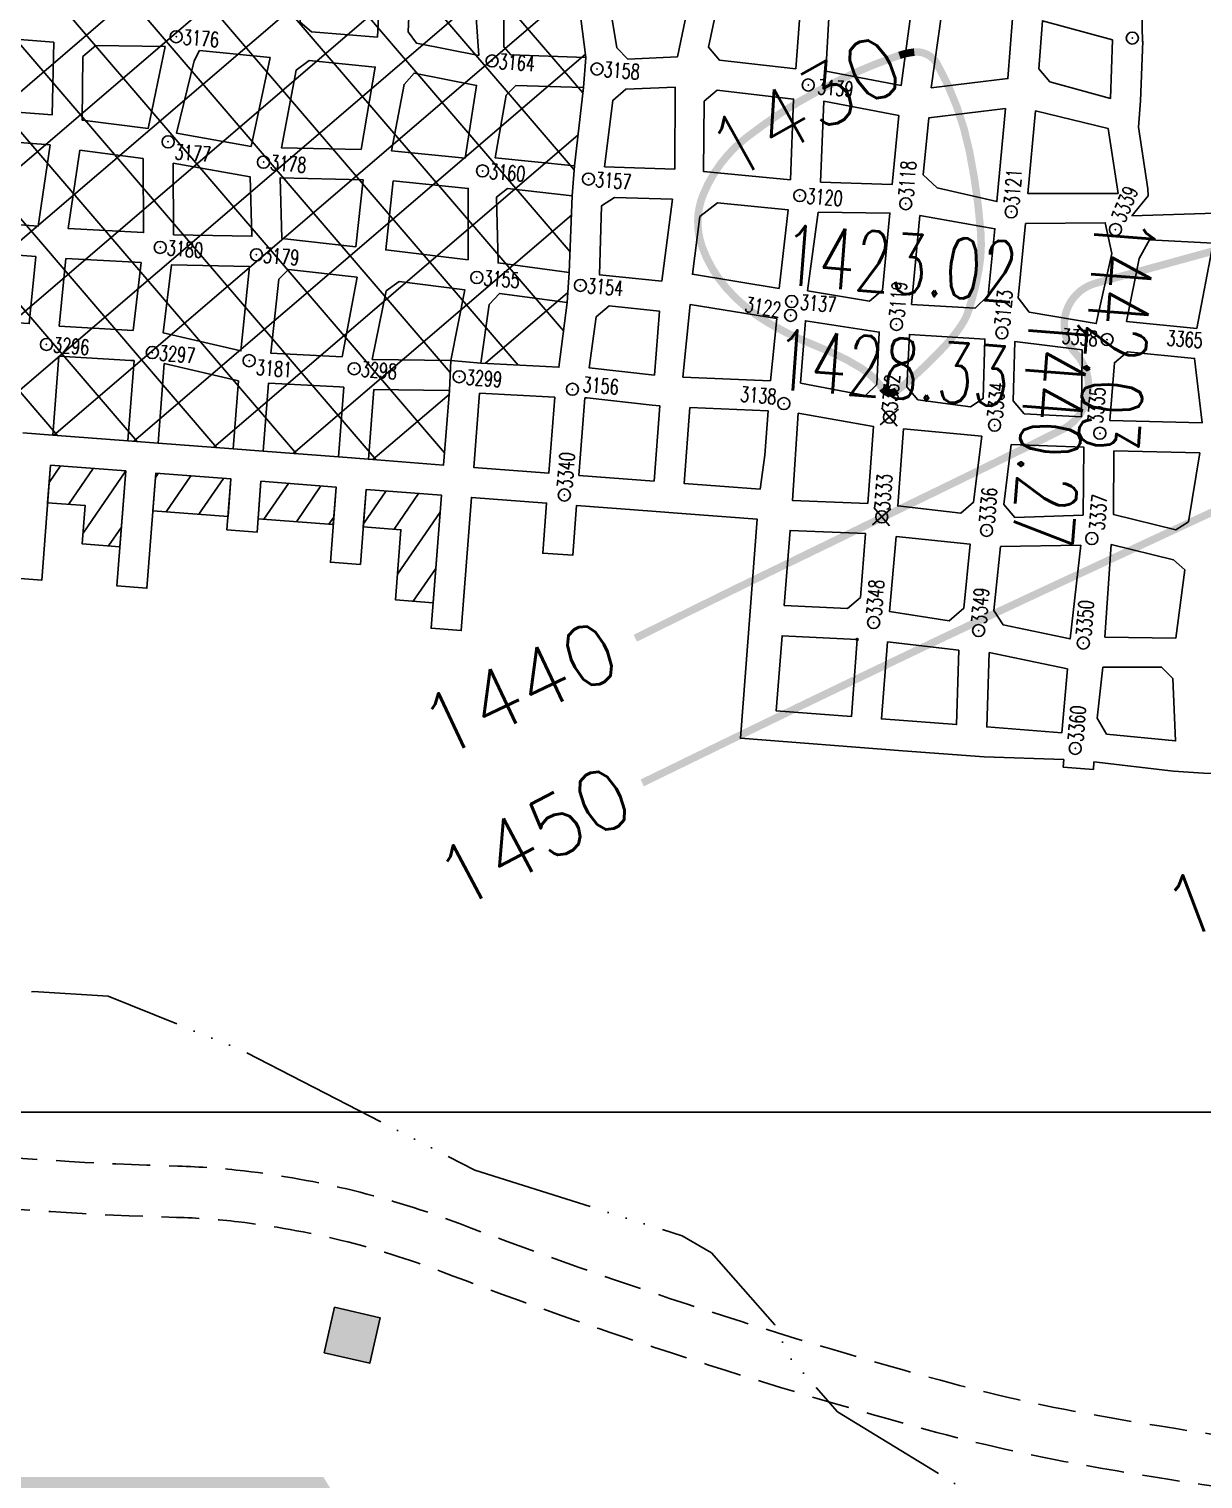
# Model space of a CAD drawing. Header units: inches. Extents: x 10131215 to 10153225, y 3476725 to 3491422.
# Drawn here: x 10138923 to 10139702, y 3481757 to 3482719 of the extents above; entities that cross this region are included whole.
import ezdxf
from ezdxf.enums import TextEntityAlignment as Align

# ---------------------------------------------------------------- set-up
doc = ezdxf.new("R2010")
doc.units = ezdxf.units.IN
doc.header["$LTSCALE"] = 100
doc.header["$MEASUREMENT"] = 0
doc.header["$PDMODE"] = 32
doc.header["$PDSIZE"] = 8
for name, pattern in [('DASHDOT', [1, 0.5, -0.25, 0, -0.25]), ('DASHED2', [0.375, 0.25, -0.125]), ('STREAM', [1.5, 1, -0.125, 0, -0.125, 0, -0.125, 0, -0.125])]:
    doc.linetypes.add(name, pattern=pattern)
doc.layers.get('0').update_dxf_attribs({"color": 60, "linetype": 'CONTINUOUS'})
for name, color, linetype in [('BOUNDARY-MINE LIMITS', 30, 'DASHDOT'), ('BUILDINGS', 7, 'CONTINUOUS'), ('ELEVATIONS-UPEER MASON-CONTOURS', 175, 'CONTINUOUS'), ('ELEVATIONS-UPPER MASON-SPOT', 175, 'CONTINUOUS'), ('GRID COORDINATES-VA SOUTH NAD27', 252, 'CONTINUOUS'), ('MINE WORKINGS-ADVANCED-SURVEYED', 7, 'CONTINUOUS'), ('MINE WORKINGS-RETREAT AREA', 4, 'CONTINUOUS'), ('ROADS', 34, 'DASHED2'), ('SPADS-CONTROL SURVEY-LABELS', 230, 'CONTINUOUS'), ('SPADS-CONTROL SURVEY-SYMBOLS', 230, 'CONTINUOUS'), ('SPADS-LABEL', 90, 'CONTINUOUS'), ('SPADS-SYMBOL', 90, 'CONTINUOUS'), ('WATER-SURFACE', 140, 'STREAM')]:
    doc.layers.add(name, color=color, linetype=linetype)
doc.styles.add('LEV', font='SIMPLEX.shx', dxfattribs={"width": 0.7, "height": 40})
doc.styles.add('SP', font='SIMPLEX', dxfattribs={"width": 0.75, "height": 12})
doc.styles.get("Standard").update_dxf_attribs({"font": 'simplex.shx'})

# ---------------------------------------------------------------- blocks, each defined once
blk = doc.blocks.new('*X36')
at = {"color": 0}
for p, q in [((776944.3782022101, 180057.8665331157), (777120.4242588619, 180233.9125897676)), ((776944.3970637551, 180004.8523860716), (777173.864894226, 180234.3202165426)), ((776964.9418543371, 179972.3641680648), (777228.561078155, 180235.9833918826)), ((777009.3859351745, 180175.9072746691), (777066.2615663186, 180232.7829058132)), ((777014.4476183949, 179862.7709063555), (777387.5968125798, 180235.9201005405)), ((777014.4664799395, 179809.7567593111), (777441.2922700453, 180236.5825494169)), ((777482.2937251155, 179763.5113061732), (777014.874263419, 180230.9307678696)), ((777014.9417028225, 179916.2979993721), (777333.9677950009, 180235.3240915505)), ((777016.2343351715, 179970.6236403102), (777281.7191571044, 180236.108462243)), ((777021.0899468163, 179763.347217599), (777492.1064213251, 180234.3636921077)), ((777535.3078721594, 179763.5301677181), (777066.0739619207, 180232.764077957)), ((777074.1418303763, 179763.36609257), (777543.0230168819, 180232.2472790756)), ((777588.3220192034, 179763.5490292631), (777117.9593356773, 180233.9117127892)), ((777127.1937139363, 179763.3849675409), (777595.8174371957, 180232.0086908003)), ((777641.3361662476, 179763.567890808), (777170.783932803, 180234.1201242526)), ((777180.2455974963, 179763.403842512), (777648.6659921204, 180231.8242371361)), ((777694.3503132915, 179763.586752353), (777221.9691831764, 180235.9678824682)), ((777233.2974810562, 179763.422717483), (777702.0466468224, 180232.1718832491)), ((777694.4641217281, 179816.5059525056), (777274.8777085548, 180236.0923656787)), ((777286.3493646162, 179763.4415924539), (777757.4556716329, 180234.5478994705)), ((777730.4034989199, 179833.5995839026), (777328.5861347797, 180235.4169480428)), ((777339.4012481761, 179763.4604674248), (777809.4925365064, 180233.5517557551)), ((777783.417645964, 179833.6184454476), (777381.2543630267, 180235.7817283849)), ((777392.4531317361, 179763.4793423958), (777861.9442330016, 180232.9704436612)), ((777836.431793008, 179833.6373069925), (777433.6363111968, 180236.4327888038)), ((777445.505015296, 179763.4982173668), (777914.1458681291, 180232.1390701998)), ((777889.445940052, 179833.6561685374), (777487.8818001169, 180235.2203084728)), ((777498.5568988561, 179763.5170923378), (777963.7754491247, 180228.7356426065)), ((777942.4600870961, 179833.6750300825), (777543.9071941955, 180232.227922983)), ((777551.608782416, 179763.5359673088), (778018.8648942657, 180230.7920791584)), ((777995.4742341401, 179833.6938916274), (777597.1615142425, 180232.0066115251)), ((777604.660665976, 179763.5548422798), (778075.4033076413, 180234.297483945)), ((778048.4883811842, 179833.7127531723), (777650.3572270293, 180231.8439073272)), ((778101.5025282282, 179833.7316147173), (777703.0726281691, 180232.1615147764)), ((777727.7374676586, 179833.5986353734), (778127.5574137045, 180233.4185814192)), ((778154.5166752721, 179833.7504762623), (777753.9008567943, 180234.3662947402)), ((777780.7893512186, 179833.6175103443), (778181.3109365975, 180234.1390957233)), ((778207.5308223163, 179833.7693378072), (777807.6993572344, 180233.6008028892)), ((777833.8412347785, 179833.6363853153), (778232.8974682653, 180232.6926188021)), ((778260.5449693603, 179833.7881993522), (777861.3986551632, 180232.9345135493)), ((777886.8931183385, 179833.6552602863), (778284.5431172483, 180231.3052591961)), ((778313.5591164044, 179833.8070608971), (777915.4967920624, 180231.8693852391)), ((777939.9450018986, 179833.6741352573), (778339.4630648204, 180233.1921981792)), ((778366.5732634483, 179833.8259224421), (777972.0236133519, 180228.3755725386)), ((777992.9968854585, 179833.6930102282), (778393.7321931425, 180234.4283179124)), ((778419.5874104924, 179833.844783987), (778022.3485616324, 180231.0836328469)), ((778046.0487690184, 179833.7118851992), (778447.1165895832, 180234.7797057641)), ((778464.4550965122, 179842.0101065561), (778072.0977594928, 180234.3674435756)), ((778099.1006525784, 179833.7307601702), (778501.0036230488, 180235.6337306406)), ((778464.1503757938, 179895.3478358636), (778126.0728776621, 180233.4253339953)), ((778508.7330821571, 179903.7981380892), (778178.43768872, 180234.0935315264)), ((778536.8641973105, 179928.7000315249), (778232.8703550312, 180232.6938738043)), ((778537.2350632808, 179981.3621741436), (778287.1763074156, 180231.4209300088)), ((778535.7561820616, 180035.8740639518), (778338.4436112519, 180233.1866347615)), ((778537.6014592015, 180087.0617954009), (778390.3204612352, 180234.3427933671)), ((778530.0462659684, 180147.6499972231), (778442.9393536672, 180234.7569095241)), ((778524.4274831408, 180206.3017886396), (778494.8889967364, 180235.8402750439)), ((778152.1525361383, 179833.7496351412), (778524.4528683521, 180206.0499673549)), ((777429.2795780714, 179763.4924446282), (777009.3832733913, 180183.3887493084)), ((776944.3593406652, 180110.8806801597), (776992.5479481241, 180159.0692876187)), ((777376.2654310274, 179763.4735830833), (776979.6255456153, 180160.1134684952)), ((778205.2044196983, 179833.7685101122), (778528.1626029343, 180156.7266933482)), ((777323.2512839834, 179763.4547215383), (776944.3481416106, 180142.357863911)), ((778258.2563032582, 179833.7873850831), (778537.2769317998, 180112.8080136247)), ((777270.2371369393, 179763.4358599933), (776944.3670165816, 180089.305980351)), ((778311.3081868183, 179833.8062600541), (778536.538290076, 180059.0363633118)), ((777009.9995623444, 179970.6404259992), (776944.3858915527, 180036.254096791)), ((778364.3600703783, 179833.8251350251), (778536.2660281664, 180005.7310928133)), ((776954.7693078893, 179972.8376718654), (776944.4047665236, 179983.2022132311)), ((777217.2229898953, 179763.4169984484), (777019.462397861, 179961.1775904827)), ((778486.8629859559, 179903.2950420138), (778537.7852342995, 179954.2172903575)), ((777164.2088428512, 179763.3981369034), (777014.6151664382, 179912.9918133166)), ((778417.4119539382, 179833.8440099961), (778464.4412696303, 179880.8733256882)), ((777111.1946958073, 179763.3792753585), (777014.4485596175, 179860.1254115482)), ((777058.1805487631, 179763.3604138135), (777014.4674345881, 179807.0735279885)), ((777657.7125495359, 179763.5737172508), (777694.4698764891, 179800.331044204))]:
    blk.add_line(p, q, dxfattribs=at)
blk = doc.blocks.new('*X35')
at = {"color": 0}
for p, q in [((778414.4732713995, 179790.9170530298), (778427.712271249, 179813.8476734105)), ((778434.9306314349, 179788.8502399998), (778449.3673545478, 179813.8553779262)), ((778439.4845439121, 179759.2378477837), (778464.4691491147, 179802.5124534016)), ((778451.2943921637, 179742.1931049851), (778464.4824827698, 179765.0355479695))]:
    blk.add_line(p, q, dxfattribs=at)
blk = doc.blocks.new('*X34')
at = {"color": 0}
for p, q in [((778348.3102982397, 179788.8194219371), (778362.7470213526, 179813.8245598635)), ((778369.9653815385, 179788.8271264527), (778384.4021046514, 179813.8322643792)), ((778391.6204648373, 179788.8348309684), (778394.4722535821, 179793.7742739669))]:
    blk.add_line(p, q, dxfattribs=at)
blk = doc.blocks.new('*X33')
at = {"color": 0}
for p, q in [((778274.4661466795, 179810.9175995931), (778276.1266881573, 179813.7937418008)), ((778283.3450483432, 179788.79630839), (778297.7817714561, 179813.8014463165)), ((778305.000131642, 179788.8040129057), (778319.436854755, 179813.8091508322))]:
    blk.add_line(p, q, dxfattribs=at)
blk = doc.blocks.new('*X32')
at = {"color": 0}
for p, q in [((778204.4692511469, 179802.1794201586), (778211.1614382609, 179813.7706282537)), ((778218.3797984468, 179788.773194843), (778232.8165215597, 179813.7783327693)), ((778229.4805236593, 179770.5002149119), (778254.4651288621, 179813.7748205303)), ((778246.9881591984, 179763.3243291861), (778254.4784625167, 179776.2979150976))]:
    blk.add_line(p, q, dxfattribs=at)
blk = doc.blocks.new('CS')
at = {"layer": 'SPADS-CONTROL SURVEY-SYMBOLS'}
for p, q in [((-5.656854249653406, 5.656854249420576), (5.656854249420576, -5.656854249536991)), ((5.656854249420576, 5.656854249420576), (-5.656854249653406, -5.656854249536991))]:
    blk.add_line(p, q, dxfattribs=at)
blk.add_circle((-2.328306436538696e-10, -1.455191522836685e-10), 4, dxfattribs=at)

msp = doc.modelspace()

# ---------------------------------------------------------------- linework, layer by layer
at = {"layer": 'BOUNDARY-MINE LIMITS', "const_width": 20.0005703370209}
msp.add_lwpolyline([(10140753.02367311, 3479084.362642382), (10139113.08696019, 3481747.964719479), (10135309.1079129, 3481747.964719479), (10135309.1079129, 3484078.510573443), (10136387.87045595, 3484078.510573443), (10136387.87045595, 3486601.181388361), (10138341.85545976, 3486601.181388361), (10138341.85545976, 3487699.763834284), (10142188.7634376, 3487699.763834284), (10142412.65756376, 3484892.275332635), (10142623.93547214, 3484306.711467482), (10142796.84967981, 3484074.28460881), (10143151.62199139, 3484065.345125436), (10143500.43175638, 3483618.370471822), (10143792.59715053, 3483818.019127807), (10144004.26803834, 3483755.442679534), (10144488.17949956, 3483062.385643635), (10144842.95176025, 3482463.439578698), (10144896.61483234, 3482347.226165525), (10144953.25915228, 3482314.448027493), (10145033.75370951, 3482290.609372835), (10145541.62388461, 3481817.88897219), (10145505.84855412, 3481770.211662874), (10145917.26518564, 3481350.055491709)], dxfattribs=at)
at = {"layer": 'BUILDINGS'}
msp.add_lwpolyline([(10139119.22980602, 3481840.354098614), (10139126.12327687, 3481870.531859003), (10139156.30103726, 3481863.63838815), (10139149.40756641, 3481833.460627761)], close=True, dxfattribs=at)
msp.add_solid([(10139126.12327687, 3481870.531859003), (10139156.30103726, 3481863.63838815), (10139119.22980602, 3481840.354098614), (10139149.40756641, 3481833.460627761)], dxfattribs=at)
at = {"layer": 'ELEVATIONS-UPEER MASON-CONTOURS', "const_width": 5.000142584255225}
for points in [[(10135978.88428691, 3483263.248318839, 4.255055060081e-07), (10135880.17467438, 3483248.315375748, 0.0005474603146306517)], [(10136147.75905881, 3483288.543522684, 1.373056544530431e-06), (10135988.51066798, 3483264.690762232, 2.300745381369936e-05)], [(10139638.82532724, 3483431.707527347, 7.746851416543983e-07), (10139693.51518071, 3483463.689686147, 1.130609256245208e-05)], [(10138804.86546588, 3484318.684978562, 1.744273280105424e-06), (10138743.64353124, 3484310.015058426, 0.000372396925062913)], [(10137623.40510488, 3484107.94514403, -4.648642984989848e-07), (10137609.74202543, 3484100.70544615, -0.0001325035653944771)], [(10139736.40876738, 3483488.776777369, -3.284967643956018e-06), (10139816.89067232, 3483535.849167633, -0.0002011422296852698)], [(10141229.98492185, 3483314.684674557), (10140979.00021492, 3483193.35176994), (10140728.01550798, 3483072.018865324, 0.2706922975363894), (10140698.04943728, 3483027.435611662, -0.132528265845121), (10140664.67682213, 3482928.908866729, -0.03870784161099785), (10140581.11113078, 3482822.883807456, -0.1364576321010456), (10140548.00243336, 3482802.370243994, -0.002725909393274517), (10140477.77713226, 3482782.32846672, -0.001285266575595932), (10140328.50163166, 3482741.01849787), (10139979.72477193, 3482645.463753393), (10139630.94791221, 3482549.909008915, 0.5632209664600145), (10139617.69221806, 3482503.375545419, -0.5018286148698018), (10139608.35848109, 3482452.618290099, -0.0007733367434370667), (10139561.64131444, 3482429.636598578, -0.0008981739942839022), (10139521.35143583, 3482409.983709273, -1.703775806292648e-05), (10139463.32174833, 3482381.808942344, 1.606019843936534e-05), (10139401.7598246, 3482351.919341064, 0.00137145184059995), (10139380.29241822, 3482341.422751259, 0.0005374382145129457), (10139325.6139586, 3482314.428317448)], [(10141301.0331719, 3483276.528703604), (10141059.17889976, 3483175.156833219), (10140817.32462762, 3483073.784962833, 0.3928988278857378), (10140791.41927142, 3483016.569896205, -0.1274134903558405), (10140803.36508072, 3482846.491170262, -0.02972312518799287), (10140756.54720237, 3482657.44469117, -0.1329667477937876), (10140732.78728526, 3482620.095348772, -0.1172618887302695), (10140657.69813283, 3482578.450086725, -0.02494401631354691), (10140269.14546381, 3482490.320628321, -0.001318284884751951), (10140141.96510018, 3482468.4202758, -0.01226271473453503), (10140128.23182793, 3482466.437790241, -0.02530229064140293), (10140065.57650613, 3482462.155037282, -0.01995917158756731), (10139986.00181962, 3482463.926567886, -0.08427471786671684), (10139944.87072928, 3482473.571195999, 0.1199003183998349), (10139915.34330602, 3482478.330703206, 0.0646979821814321), (10139876.28453253, 3482470.08470471, 0.02367162985779751), (10139775.51419885, 3482429.295771377, 0.000792822278767275), (10139737.1812714, 3482411.551311685, 0.0002033880248925763), (10139587.89474875, 3482342.08449446, 0.002876648417140785), (10139488.88363881, 3482295.267986109, 0.001786759856534047), (10139330.1884131, 3482218.411267059)], [(10138599.35809262, 3482721.946277663, 1.5611366542742e-05), (10138519.3712577, 3482686.899389814, 0.000200515721127028)]]:
    msp.add_lwpolyline(points, format="xyb", dxfattribs=at)
msp.add_lwpolyline([(10139510.63292926, 3482703.234778653, 0.05592032005621331), (10139500.78622872, 3482701.092587956, 0.02074240377061335), (10139475.50050711, 3482691.360183986, 0.03072904193873447), (10139434.71309501, 3482670.624277788, 0.03266801877524833), (10139399.11568511, 3482646.422628188, 0.1317222041643751), (10139370.62194447, 3482608.66413805, 0.1836321804020566), (10139369.88748138, 3482574.194629391, 0.0945382187213189), (10139386.05218056, 3482546.633060056, 0.08206780805077177), (10139414.42249922, 3482523.309345726, 0.03923170675382294), (10139447.28060614, 3482507.603291149, -0.04647968069031211), (10139474.83723544, 3482493.938050987, -0.1004591840897732), (10139489.50262566, 3482480.17967449, 0.2944725230743291), (10139496.35394068, 3482477.435311572, 0.1162580957492175), (10139499.08431965, 3482478.665263208, 0.02111697122733372), (10139511.56335168, 3482489.111283624, 0.02135695898707774), (10139531.52938337, 3482508.937472462, 0.03697557840706752), (10139541.66006012, 3482521.664703707, 0.07221441502741911), (10139546.81187531, 3482532.216616814, 0.03154443771929494), (10139553.35534975, 3482558.173485598, 0.06531866641210465), (10139554.72438543, 3482583.77445684, 0.03078917694855871), (10139547.23568948, 3482637.464569279, 0.0770756212591673), (10139525.86126595, 3482695.30223601, 0.2998970305789238)], format="xyb", close=True, dxfattribs=at)
at = {"layer": 'GRID COORDINATES-VA SOUTH NAD27'}
msp.add_line((10153220, 3482000), (10131220, 3482000), dxfattribs=at)
at = {"layer": 'MINE WORKINGS-ADVANCED-SURVEYED'}
for points in [[(10139154.58242313, 3482713.239697687), (10139110.71006902, 3482716.60525312), (10139103.19221674, 3482723.199766033), (10139105.37202564, 3482769.250647367), (10139157.06904366, 3482763.286355503)], [(10139221.84972294, 3482701.058692046), (10139180.35401622, 3482709.256762472), (10139174.90685175, 3482716.695394549), (10139177.01124101, 3482761.759404684), (10139218.35542265, 3482751.573038894)], [(10139285.83581193, 3482753.426834067), (10139292.74996605, 3482699.640477181), (10139242.94178083, 3482701.44660214), (10139238.33873553, 3482706.814546407), (10139238.45031508, 3482752.04030781)], [(10139353.49165928, 3482700.038077969), (10139320.74538987, 3482698.499855902), (10139313.30294372, 3482706.090405301), (10139305.77800928, 3482751.899883248), (10139362.87111104, 3482744.850191035)], [(10139432.11576713, 3482692.062750717), (10139381.41209881, 3482697.918226273), (10139374.04050229, 3482706.501166625), (10139381.79834303, 3482743.182714387), (10139435.67929064, 3482739.439740337)], [(10139508.85258486, 3482731.676925918), (10139454.60652264, 3482737.77226369), (10139452.05893823, 3482690.548570935), (10139501.97669238, 3482681.173018557)], [(10139575.74213601, 3482725.552315201), (10139528.64208713, 3482728.155755365), (10139521.91888973, 3482679.646067739), (10139572.70454893, 3482685.734942681)], [(10138939.84715834, 3482709.773991217), (10138899.96780946, 3482712.893091766), (10138891.36811958, 3482705.5410421), (10138883.34806972, 3482665.906107688), (10138938.87711824, 3482661.654313134)], [(10139013.6882409, 3482706.997600885), (10139002.36091729, 3482652.51949284), (10138958.6666205, 3482658.13314258), (10138959.16301267, 3482700.238571167), (10138967.76270255, 3482707.590620833)], [(10139070.8256247, 3482640.580929087), (10139021.15969222, 3482649.582367103), (10139033.01830087, 3482697.491011304), (10139036.54502702, 3482704.241234316), (10139083.3321881, 3482699.649110237)], [(10139143.80910201, 3482638.65322747), (10139090.81011304, 3482639.779031543), (10139100.74454006, 3482691.292599405), (10139109.25676099, 3482697.660372936), (10139153.05262521, 3482693.297718545)], [(10139212.63530215, 3482632.889007695), (10139163.79359035, 3482637.851329927), (10139172.22970539, 3482681.79693105), (10139178.8242183, 3482689.31478333), (10139220.31992502, 3482681.116712904)], [(10139291.22301523, 3482679.698279834), (10139285.24116343, 3482627.771926546), (10139232.65988536, 3482633.086334569), (10139239.87945468, 3482674.601420193), (10139246.3974777, 3482681.122173516)], [(10139351.83034382, 3482625.577209993), (10139305.25970832, 3482627.242085595), (10139310.63077979, 3482671.191559944), (10139319.21843906, 3482678.557658555), (10139351.97747949, 3482680.094906873)], [(10139428.51860442, 3482618.559453879), (10139370.77271526, 3482624.091560711), (10139371.31497868, 3482670.603458651), (10139379.89791903, 3482677.975055177), (10139430.60158735, 3482672.119579621)], [(10139500.44974156, 3482661.23082121), (10139495.93682744, 3482615.390259361), (10139448.45794277, 3482616.99561253), (10139450.54475844, 3482670.605399838)], [(10139571.18186995, 3482665.792418705), (10139565.46443891, 3482604.046728329), (10139525.85012346, 3482613.099833133), (10139516.48980511, 3482621.840187481), (10139520.39193891, 3482659.703870392)], [(10138937.35016742, 3482641.712115787), (10138881.82111891, 3482645.963910342), (10138878.62922245, 3482591.447403326), (10138929.4916363, 3482587.684000044)], [(10138999.2177027, 3482632.742155484), (10138957.13966968, 3482638.190945234), (10138949.43768094, 3482586.208155619), (10138999.37658478, 3482583.515846791)], [(10139018.99504006, 3482629.598940896), (10139070.02372716, 3482620.596440748), (10139071.23712702, 3482581.052827545), (10139019.32262943, 3482582.040002366)], [(10139140.15476479, 3482574.073515026), (10139091.17932436, 3482579.525876726), (10139090.00821549, 3482619.794543205), (10139145.0056533, 3482618.588549378)], [(10139214.66101202, 3482565.40518186), (10139160.05038113, 3482572.0272344), (10139164.99014164, 3482617.786651835), (10139214.83107785, 3482612.784234726)], [(10139283.71421261, 3482607.8297292), (10139281.83379465, 3482557.073708351), (10139234.55662836, 3482563.358901233), (10139233.61586739, 3482607.026309975), (10139240.85100757, 3482612.740992337)], [(10139343.11958834, 3482551.378170815), (10139301.77599199, 3482555.546757532), (10139303.27467225, 3482601.317229045), (10139311.70963644, 3482606.689107921), (10139350.26650247, 3482605.637871638)], [(10139420.97050553, 3482546.420172489), (10139363.51987093, 3482555.8338792), (10139368.42695324, 3482594.182553179), (10139380.17551, 3482603.292109613), (10139426.95476307, 3482598.620115524)], [(10139446.89410143, 3482597.056274175), (10139494.48622416, 3482596.445171882), (10139489.5740124, 3482545.389725543), (10139480.98635313, 3482538.023626932), (10139439.91559301, 3482544.969569211)], [(10139514.4284215, 3482594.918221063), (10139564.09402783, 3482586.098456751), (10139559.69247176, 3482541.745920676), (10139551.02846496, 3482533.382712198), (10139508.90542942, 3482535.885895785)], [(10139584.41722155, 3482589.561408763), (10139637.30414832, 3482590.033035846), (10139641.75985671, 3482569.632753254), (10139631.33100933, 3482523.111891898), (10139586.92442018, 3482530.634200724), (10139579.63466911, 3482540.218969857)], [(10139666.6848421, 3482578.776912407), (10139659.70966486, 3482566.272569378), (10139651.5022493, 3482524.576270681), (10139698.03046772, 3482519.993195243), (10139708.83001889, 3482576.562890354)], [(10138928.01579187, 3482567.737955397), (10138877.15337802, 3482571.501358679), (10138873.66911237, 3482526.034226558), (10138923.59427265, 3482523.098070104)], [(10138997.90074036, 3482563.569802144), (10138947.96183652, 3482566.262110973), (10138943.53287207, 3482521.524835535), (10138992.46110237, 3482518.66734081)], [(10139069.7101762, 3482561.110630198), (10139063.99364597, 3482504.985521582), (10139012.39970179, 3482517.09410624), (10139017.84678501, 3482562.093957719)], [(10139131.22394736, 3482501.107364052), (10139083.93547259, 3482503.453736684), (10139089.11794076, 3482552.603910308), (10139095.63503275, 3482559.125594134), (10139141.09282662, 3482553.870956596)], [(10139203.29805968, 3482498.736939638), (10139151.14646424, 3482499.342106332), (10139160.27224473, 3482544.861210252), (10139168.94668949, 3482551.006163719), (10139212.6147314, 3482545.509565523)], [(10139280.30684383, 3482537.131511005), (10139274.89048187, 3482494.19041361), (10139223.22057657, 3482496.971681919), (10139228.70749303, 3482535.811980457), (10139235.49469019, 3482543.156342803)], [(10139338.22462361, 3482488.895843674), (10139294.91289709, 3482493.835787657), (10139299.63826085, 3482527.627681248), (10139308.22592011, 3482534.993779859), (10139341.59263752, 3482531.435973469)], [(10139415.27725842, 3482485.164292091), (10139357.1816807, 3482487.611096165), (10139361.99292011, 3482535.891681854), (10139419.44355471, 3482526.477975143)], [(10139485.78336798, 3482482.784618222), (10139478.19281858, 3482475.34217207), (10139435.21945577, 3482483.637341272), (10139438.38864219, 3482525.027371865), (10139487.43628126, 3482517.470649258)], [(10139505.72556532, 3482481.257667403), (10139513.09166393, 3482472.670008137), (10139547.8577564, 3482468.002097519), (10139556.29272059, 3482473.373976395), (10139557.47839308, 3482512.829734524), (10139507.3784786, 3482515.943698439)], [(10139576.23491793, 3482471.847025577), (10139583.60101655, 3482463.25936631), (10139621.58748124, 3482461.353742672), (10139621.97987466, 3482505.774694614), (10139577.42059042, 3482511.302783705)], [(10139651.96951821, 3482504.481378254), (10139643.38185895, 3482497.115279642), (10139640.45622118, 3482458.906029527), (10139701.50896571, 3482457.240159131), (10139696.53513911, 3482500.048601836)], [(10139503.58783418, 3482453.338591119), (10139555.38114193, 3482448.369882172), (10139550.0276304, 3482404.649743091), (10139541.43997113, 3482397.28364448), (10139499.67196878, 3482402.196825771)], [(10139575.01794912, 3482442.854491883), (10139569.96982774, 3482403.122792272), (10139577.33592635, 3482394.535133007), (10139622.60755028, 3482396.08351605), (10139623.05186003, 3482441.182502703)], [(10139642.91770983, 3482438.658442016), (10139699.98201489, 3482437.297961785), (10139692.47700769, 3482391.67647146), (10139684.0420435, 3482386.304592583), (10139642.69786186, 3482396.490958374)], [(10139498.61284812, 3482381.858865216), (10139547.81871984, 3482376.73611693), (10139543.50405747, 3482334.308476438), (10139533.821845, 3482326.046273274), (10139494.29939234, 3482332.030204512)], [(10139567.76091719, 3482375.209166111), (10139563.44229708, 3482332.730688313), (10139569.71067628, 3482323.206254648), (10139613.99121424, 3482313.955567958), (10139621.08059946, 3482376.141318704)], [(10139641.17091104, 3482376.548761027), (10139682.51509268, 3482366.362395237), (10139690.03388638, 3482359.768955705), (10139684.23413889, 3482314.55197862), (10139637.14093251, 3482315.148983442)], [(10139472.83024417, 3482313.614957984), (10139422.9123295, 3482316.093154055), (10139419.09495245, 3482266.237660689), (10139468.95044582, 3482262.420283643)], [(10139635.61398169, 3482295.206786096), (10139674.73030914, 3482295.220561601), (10139682.17275529, 3482287.630012202), (10139684.01965722, 3482246.257087852), (10139638.22895086, 3482250.766184602), (10139632.0126572, 3482261.271716062)]]:
    msp.add_lwpolyline(points, close=True, dxfattribs=at)
at = {"layer": 'MINE WORKINGS-ADVANCED-SURVEYED', "flags": 128}
msp.add_lwpolyline([(10139661.54182542, 3482730.048754235), (10139662.13200497, 3482709.957096015)], dxfattribs=at)
at = {"layer": 'MINE WORKINGS-ADVANCED-SURVEYED'}
for points in [[(10139642.18084043, 3482711.362032921), (10139595.68433336, 3482724.025364383), (10139593.2561445, 3482692.18927329), (10139600.6240825, 3482683.603192107)], [(10139600.6240825, 3482683.603192107), (10139640.72765902, 3482672.554930102), (10139642.18084043, 3482711.362032921)], [(10139662.16740287, 3482710.613610624), (10139660.66985637, 3482671.027979283), (10139659.31800841, 3482653.372650509), (10139665.58104083, 3482612.467859823), (10139665.75306556, 3482607.913849587), (10139654.86762694, 3482594.726078449)], [(10139591.12439393, 3482664.269739724), (10139585.93990053, 3482609.503932739), (10139645.81086821, 3482609.440800406)], [(10139591.12439393, 3482664.269739724), (10139639.2007082, 3482652.612732755), (10139645.81086821, 3482609.440800406)], [(10139654.86762694, 3482594.726078449), (10139710.35696971, 3482596.505087701)], [(10138943.22412939, 3482501.512387564), (10138939.21497675, 3482449.152277358), (10138989.07047012, 3482445.334900311), (10138993.14513685, 3482498.550633911)], [(10138993.14513685, 3482498.550633911), (10138990.8878678, 3482498.728741391), (10138943.22412939, 3482501.512387564)], [(10139013.05736027, 3482496.632219309), (10139009.01266747, 3482443.807949493), (10139058.86816083, 3482439.990572446), (10139062.32036721, 3482485.076884352)], [(10139062.32036721, 3482485.076884352), (10139013.05736027, 3482496.632219309)], [(10139082.26049533, 3482483.522909055), (10139078.81035818, 3482438.463621627), (10139128.66585154, 3482434.64624458), (10139132.21058796, 3482480.941012025)], [(10139132.21058796, 3482480.941012025), (10139129.45868964, 3482481.184847168), (10139082.40368769, 3482483.511910066), (10139082.26049533, 3482483.522909055)], [(10139152.15074784, 3482479.387451713), (10139148.60804889, 3482433.119293761), (10139198.46354226, 3482429.301916714), (10139202.24979276, 3482478.750892953)], [(10139202.24979276, 3482478.750892953), (10139201.53280196, 3482478.814422755), (10139152.15074784, 3482479.387451713)], [(10139222.17562821, 3482477.01025343), (10139218.4057396, 3482427.774965895), (10139268.26123297, 3482423.957588849), (10139272.11684181, 3482474.312394888)], [(10139272.11684181, 3482474.312394888), (10139222.17562821, 3482477.01025343)], [(10139292.14484376, 3482473.906064602), (10139288.20343032, 3482422.43063803), (10139338.05892368, 3482418.613260983), (10139341.88644408, 3482468.601228)], [(10139341.88644408, 3482468.601228), (10139336.87225781, 3482468.941046743), (10139293.56053129, 3482473.880990726), (10139292.14484376, 3482473.906064602)], [(10139411.50568989, 3482435.907064496), (10139408.36670649, 3482413.22987596), (10139358.00112103, 3482417.086310164), (10139361.8538199, 3482467.403111634)], [(10139411.50568989, 3482435.907064496), (10139413.7503076, 3482465.222094744), (10139361.8538199, 3482467.403111634)], [(10139433.69250495, 3482463.695143926), (10139429.78360819, 3482405.833042115), (10139479.72977144, 3482403.72377659)], [(10139479.72977144, 3482403.72377659), (10139483.64563683, 3482454.865541937), (10139433.69250495, 3482463.695143926)], [(10138911.90360449, 3482354.436743694), (10138931.84580184, 3482352.909792875), (10138937.68802593, 3482429.210080012), (10138987.5435193, 3482425.392702965), (10138981.7012952, 3482349.092415828), (10139001.64349255, 3482347.56546501), (10139007.48571665, 3482423.865752146), (10139057.34121001, 3482420.048375099), (10139054.75562179, 3482386.280220987), (10139074.69781914, 3482384.753270168), (10139077.28340736, 3482418.52142428), (10139127.13890073, 3482414.704047233), (10139123.32152368, 3482364.848553868), (10139143.26372103, 3482363.321603049), (10139147.08109807, 3482413.177096415), (10139196.93659144, 3482409.359719368), (10139190.16915398, 3482320.976012594), (10139210.11135132, 3482319.449061775), (10139216.87878878, 3482407.832768549), (10139266.73428215, 3482404.015391503), (10139264.18980074, 3482370.784098214), (10139284.14983711, 3482369.490127675), (10139286.6764795, 3482402.488440684), (10139336.53197286, 3482398.671063637), (10139356.47417021, 3482397.144112818), (10139406.48265735, 3482393.315021216), (10139395.35576667, 3482247.996228298), (10139503.08485803, 3482239.747537273), (10139557.05557282, 3482235.615062516), (10139609.85638117, 3482233.882480729)], [(10139478.20282062, 3482383.781579243), (10139428.25665737, 3482385.890844768), (10139424.43928032, 3482336.035351402), (10139466.38031605, 3482334.167935658)], [(10139478.20282062, 3482383.781579243), (10139474.96797532, 3482341.534034269), (10139466.38031605, 3482334.167935658)], [(10139492.77244152, 3482312.088007165), (10139488.89264317, 3482260.893332824), (10139538.74813653, 3482257.075955776), (10139540.29824212, 3482306.473830401)], [(10139492.77244152, 3482312.088007165), (10139540.29824212, 3482306.473830401)], [(10139560.23648172, 3482304.896042276), (10139558.69033388, 3482255.549004958), (10139608.54582725, 3482251.731627911), (10139612.36944255, 3482294.020857767)], [(10139560.23648172, 3482304.896042276), (10139612.36944255, 3482294.020857767)], [(10139609.85638117, 3482233.882480729), (10139609.47464346, 3482228.896931392), (10139629.41684081, 3482227.369980573), (10139629.79857851, 3482232.35552991), (10139682.4927064, 3482226.314890506), (10139702.43490374, 3482224.787939687), (10139759.39042324, 3482222.417092071), (10139779.33344339, 3482220.900925502), (10139829.11518544, 3482216.113358072), (10139849.05820559, 3482214.597191504), (10139895.92430295, 3482211.034200067), (10139914.87017209, 3482209.593841827), (10139963.95245732, 3482208.840737697), (10139983.89465467, 3482207.313786878), (10140024.47076906, 3482200.19509823), (10140052.23715027, 3482196.06314735), (10140095.26556964, 3482194.774422823), (10140115.20776699, 3482193.247472005)]]:
    msp.add_lwpolyline(points, dxfattribs=at)
msp.add_circle((10139472.83024417, 3482313.614957984), 0.6537053515752509, dxfattribs=at)
at = {"layer": 'MINE WORKINGS-RETREAT AREA'}
msp.add_lwpolyline([(10138919.27277941, 3482450.679228177), (10138939.21497675, 3482449.152277358), (10138989.07047012, 3482445.334900311), (10139009.01266747, 3482443.807949493), (10139058.86816083, 3482439.990572446), (10139078.81035818, 3482438.463621627), (10139128.66585154, 3482434.64624458), (10139148.60804889, 3482433.119293761), (10139198.46354226, 3482429.301916714), (10139202.24979276, 3482478.750892953), (10139203.29805968, 3482498.736939638), (10139223.22057657, 3482496.971681919), (10139274.89048187, 3482494.19041361), (10139280.30684383, 3482537.131511005), (10139281.83379465, 3482557.073708351), (10139283.71421261, 3482607.8297292), (10139285.24116343, 3482627.771926546), (10139291.22301523, 3482679.698279834), (10139292.74996605, 3482699.640477181), (10139285.83581193, 3482753.426834067)], dxfattribs=at)
for points in [[(10138935.77933741, 3482404.282333329), (10138960.70708409, 3482402.373644805), (10138958.76334881, 3482376.988182395), (10138983.69109549, 3482375.079493871), (10138987.5435193, 3482425.392702965), (10138937.68802593, 3482429.210080012)], [(10139005.57702812, 3482398.938005463), (10139007.48571665, 3482423.865752146), (10139057.34121001, 3482420.048375099), (10139055.43252149, 3482395.120628416)], [(10139075.37471884, 3482393.593677598), (10139077.28340736, 3482418.52142428), (10139127.13890073, 3482414.704047234), (10139125.2302122, 3482389.776300551)], [(10139145.17240955, 3482388.249349732), (10139170.10015623, 3482386.340661209), (10139166.53755444, 3482339.812569323), (10139191.46530112, 3482337.9038808), (10139196.93659144, 3482409.359719368), (10139147.08109807, 3482413.177096415)]]:
    msp.add_lwpolyline(points, close=True, dxfattribs=at)
at = {"layer": 'ROADS', "flags": 128}
for points in [[(10137660.8404333, 3476867.304810384, 0.008517110372856896), (10137755.73086583, 3476910.383299444, -0.01701668077866868), (10137845.06857166, 3476949.121940035, 0.01605912520661841), (10137994.95186439, 3477013.773481094, 0.03313291626204643), (10138077.35581852, 3477059.405285287, -0.02402563231132795), (10138132.93024211, 3477091.517024789, -0.008937330906783444), (10138239.02426251, 3477143.809919823, 0.01406643644282743), (10138304.4542238, 3477176.899429885, 0.02040249921716159), (10138349.01043678, 3477203.440688683, 0.08554467087208399), (10138423.50770223, 3477272.696134042, 0.1011156023495178), (10138447.96325553, 3477323.396512835, 0.003679338584098319), (10138469.67475616, 3477411.89602648, 0.01024010718724616), (10138489.24080438, 3477502.469307465, 0.05878428037386142), (10138496.18456305, 3477594.946954459, -0.02184331983837226), (10138496.2905184, 3477678.862088745, -0.03532713312950891), (10138503.47186812, 3477740.782329435, 0.01865331513377306), (10138523.04552348, 3477871.390190806, 0.1210515265686092), (10138517.60952066, 3477913.231550914, 0.04914341943176525), (10138493.67563698, 3477960.595986521, -0.01735692030461733), (10138451.51508202, 3478032.337435238, -0.003840838652121788), (10138389.39010166, 3478149.098973458, -0.01754155346771191), (10138343.69996503, 3478244.593020069, -0.0008637996545394031), (10138295.66129537, 3478355.268226751, -0.01562128741440553), (10138252.39752683, 3478464.668184245, 0.1204235817607292), (10138208.13746975, 3478531.524312259, -0.126876162522357), (10138140.64443994, 3478636.341084655, -0.02617110841351115), (10138110.62973856, 3478745.7498851, 0.02327772613095167), (10138081.30313009, 3478855.121914113, 0.001016673576775505), (10138063.7187836, 3478909.924024797, 0.02167041919327903), (10138025.6860184, 3479012.268252434, 0.0163759578473849), (10137978.95104185, 3479113.69310607, -0.08471017915603786), (10137956.9185076, 3479186.018880845, -0.01822697834387602), (10137941.9958918, 3479350.483766014, 0.004819105164752193), (10137936.26457954, 3479440.328112202, -0.1344929442220668), (10137960.2698459, 3479562.629650043, -0.01543180664812218), (10138002.29827006, 3479641.048411758, -0.00801110634175954), (10138071.51077511, 3479756.804876963, 0.02224451404002127), (10138135.22606328, 3479870.600751355, 0.01578408750061968), (10138187.3303073, 3479982.91522766, 0.0006312308550203345), (10138231.20026062, 3480086.234065304, 0.0123467920747091), (10138245.38453649, 3480122.206971296, -0.152330763222665), (10138331.75141225, 3480235.044919668, 0.005852248655441986), (10138389.46369596, 3480276.826613724, 0.08337043054353811), (10138447.84158151, 3480337.522186517, 0.0837143162276328), (10138471.2358463, 3480388.209938415, 0.002994089955170003), (10138505.86824368, 3480518.701271501, -0.0004278908637989794), (10138539.91214511, 3480649.681356315, -0.02183698781635099), (10138565.73627658, 3480733.521375492, 0.04482412376433762), (10138584.84244702, 3480807.454254952, 0.006978490374093725), (10138592.44044742, 3480857.929227718, 0.01056674758264569), (10138602.97407137, 3480949.649104874, 0.09666547762591379), (10138594.58969394, 3481033.792669438, 0.02804157766472666), (10138574.87522621, 3481088.169324629, 0.00996158640759398), (10138538.65230598, 3481168.480675136, -0.02627734355317553), (10138465.08705946, 3481346.871831622, 0.01087795529067472), (10138433.57614549, 3481430.489322929, -0.008288985992485632), (10138386.76388315, 3481577.01465366, -0.01247251264033376), (10138370.88753237, 3481634.88286474, -0.2034995876134326), (10138389.00604868, 3481748.408101786, -0.08107263639592374), (10138446.90013879, 3481814.207202394, -0.05310090546121744), (10138525.76989163, 3481866.00212494, 0.01242173541955873), (10138641.31410392, 3481929.083445215, -0.1113905140377133), (10138789.1570555, 3481975.215891477, -0.04479296910391318), (10138857.66960512, 3481974.58001515, 0.0178327728976778), (10139022.21819908, 3481964.167697984, -0.022214330294483), (10139066.24164656, 3481960.994251383, -0.06187099460101772), (10139208.90191816, 3481926.070675251, 0.01000731304055883), (10139336.46701559, 3481880.41561607, 0.01410523341543895), (10139528.10090102, 3481822.089056722, 0.0225719079044362), (10139628.91169089, 3481799.325651336, 0.01610356920216896), (10139806.35931284, 3481773.470073259, 0.01155695888261366), (10139988.4810035, 3481757.157676602, 0.05955263327700988), (10140132.0705535, 3481764.758232082, 0.03276722188907259), (10140223.41359339, 3481786.876653887)], [(10138524.56599104, 3477975.245631368, 0.003462354637573897), (10138522.32851585, 3477978.821952485, -0.01735692030461724), (10138481.36362929, 3478048.52887315, -0.003840838652121689), (10138419.48404685, 3478164.829301066, -0.01754155346771223), (10138374.8233231, 3478258.171940178, -0.0008637996545421703), (10138326.83147134, 3478368.739426189, -0.0156212874143534), (10138284.34888332, 3478476.164190243, 0.1204235817607283), (10138231.17755009, 3478556.48110587, -0.1268761625223557), (10138172.87815249, 3478647.020204396, -0.02617110841351088), (10138143.80453805, 3478752.998818412, 0.02327772613095214), (10138113.65849873, 3478865.427131118, 0.001016673576775486), (10138096.03193009, 3478920.360932582, 0.02167041919340486), (10138056.97301703, 3479025.466638537, 0.01637595784729099), (10138009.30625003, 3479128.913797113, -0.08471017915604), (10137990.60715475, 3479190.297077998, -0.01822697834387636), (10137975.90854133, 3479352.294265246, 0.004819105164752147), (10137970.13555836, 3479442.792682949, -0.134492944222067), (10137990.68161155, 3479547.470073787, -0.01543180664812166), (10138031.71958298, 3479624.040776988, -0.008011106341759352), (10138100.3734683, 3479738.862941212, 0.02224451404000381), (10138165.56499609, 3479855.295360066, 0.01578408750063303), (10138218.57189786, 3479969.555530174, 0.0006312308550203402), (10138262.47543323, 3480072.95340002, 0.01234679207470951), (10138277.27525821, 3480110.487382409, -0.1523307632226631), (10138351.34665133, 3480207.261332973, 0.005852248655442075), (10138409.70285663, 3480249.509200119, 0.083370430543538), (10138475.87866109, 3480318.312281638, 0.08371431622763267), (10138504.00797407, 3480379.259313766, 0.002994089955170086), (10138538.74485544, 3480510.14415014, -0.0004278908637989466), (10138572.7741936, 3480641.06801649, -0.02183698781635164), (10138597.7249231, 3480722.072381951, 0.04482412376433572), (10138618.35280321, 3480801.893525517, 0.006978490374092682), (10138626.0920637, 3480853.306758509, 0.01056674758264609), (10138636.78965214, 3480946.453934881, 0.09666547762591389), (10138627.11392421, 3481043.557756005, 0.02804157766478093), (10138606.10058393, 3481101.51707016, 0.00996158640758104), (10138569.32071757, 3481183.06334806, -0.02627734355317429), (10138497.1170865, 3481358.152913403, 0.01076242285145144), (10138465.44409396, 3481442.259438285, -0.008237233019888154), (10138419.27999096, 3481586.807802631, -0.01247251264033393), (10138403.8524017, 3481643.040435678, -0.2034995876134336), (10138417.78364125, 3481730.329212571, -0.08107263639592402), (10138468.44862138, 3481787.912122, -0.05310090546121953), (10138541.30578571, 3481835.758482022, 0.01242173541955859), (10138658.3307596, 3481899.648202334, -0.1113905140377156), (10138791.90662628, 3481941.328742211, -0.04479296910391066), (10138854.34616444, 3481940.749189008, 0.01783277289767762), (10139021.31187199, 3481930.183804446, -0.02221433029448707), (10139062.32646411, 3481927.227223336, -0.06187099460101626), (10139196.8514362, 3481894.295085121, 0.01000731304055963), (10139325.69683848, 3481848.181710382, 0.01410523341543814), (10139519.16404837, 3481789.297002151, 0.02257190790443631), (10139622.96510851, 3481765.858304415, 0.01610356920216776), (10139802.57724907, 3481739.687204821, 0.01155695888261431), (10139986.26256203, 3481723.234625011, 0.05955263327700912), (10140137.90241327, 3481731.26120962, 0.03276722188907347), (10140233.56681577, 3481754.425992143, 1.202305514986352)]]:
    msp.add_lwpolyline(points, format="xyb", dxfattribs=at)
at = {"layer": 'SPADS-SYMBOL'}
for p in [(10139021.04676099, 3482713.460899115), (10139655.27455369, 3482712.571735395), (10139230.5683166, 3482697.387756971), (10139300.1669667, 3482692.058592654), (10139440.3084276, 3482681.418236633), (10139015.70843431, 3482643.742595006), (10139078.988713, 3482630.25253476), (10139224.27929376, 3482624.422445169), (10139294.57592515, 3482619.039836466), (10139434.69066415, 3482608.05049004), (10139504.96735328, 3482602.669408725), (10139574.95487897, 3482597.31046877), (10139644.10940711, 3482585.526151496), (10139010.46717461, 3482573.676685467), (10139074.28255665, 3482568.790345247), (10139220.47298226, 3482553.754376389), (10139289.17422923, 3482548.493926165), (10139429.30881927, 3482537.763829702), (10139428.60717143, 3482528.600339416), (10139498.83805131, 3482522.620989287), (10139568.80419942, 3482516.982857085), (10138934.97342607, 3482509.329343301), (10139638.52065671, 3482512.537308516), (10139005.22518752, 3482503.950169725), (10139069.48971506, 3482498.551278165), (10139139.12825049, 3482493.219059542), (10139208.76678593, 3482487.886841048), (10139283.8954553, 3482479.553371438), (10139424.12395492, 3482470.049726655), (10139494.12655124, 3482461.089001497), (10139563.94456759, 3482455.743040847), (10139633.76258395, 3482450.397080341), (10139278.52506248, 3482409.416278259), (10139489.06231852, 3482394.950340712), (10139558.60166096, 3482385.964909035), (10139628.41356954, 3482380.539179286), (10139483.69268957, 3482324.823218259), (10139553.34119658, 3482319.490236932), (10139622.7755941, 3482311.238489843), (10139617.4227622, 3482241.330732747)]:
    msp.add_point(p, dxfattribs=at)
at = {"layer": 'WATER-SURFACE', "flags": 128}
msp.add_lwpolyline([(10137411.7546344, 3483426.789255301), (10137474.45041237, 3482981.897529566), (10137579.14682649, 3482649.660520009), (10137590.84699315, 3482433.446215561), (10137587.45940399, 3482378.531646732), (10137599.96112631, 3482337.664870187), (10137604.64163574, 3482332.363001616), (10137617.45128915, 3482296.488472382), (10137617.14332225, 3482291.496240707), (10137639.31393809, 3482245.017998977), (10137643.99443113, 3482239.716137561), (10137722.63868464, 3482134.607897846), (10137983.08263489, 3481973.113979705), (10138087.2836807, 3481876.442684058), (10138160.26179901, 3481841.845275634), (10138249.12919419, 3481821.295674601), (10138395.33360595, 3481837.277902817), (10138493.8104973, 3481891.301477723), (10138555.21204036, 3481912.546996517), (10138623.14254595, 3481958.443752155), (10138695.44545207, 3481994.046469562), (10138870.2904975, 3482068.386136313), (10138926.08784464, 3482079.956735102), (10138975.97237725, 3482076.860466843), (10139063.91567143, 3482041.334258246), (10139219.23177018, 3481961.536209391), (10139356.75085817, 3481917.921837969), (10139376.08823983, 3481906.699084633), (10139418.21046532, 3481858.983297892), (10139426.95456733, 3481838.395526734), (10139459.71620483, 3481801.283288971), (10139541.7455673, 3481751.090701231), (10139620.32740084, 3481726.168422713), (10139710.11888228, 3481720.595435614), (10139779.03200131, 3481701.284544101), (10139838.89296709, 3481697.569228908), (10139957.38187809, 3481670.170175366), (10140057.15010583, 3481663.978004581), (10140147.86634535, 3481673.381338033), (10140255.70593204, 3481716.800443551), (10140382.26625053, 3481739.01264511), (10140506.97682338, 3481731.272305747), (10140665.37299384, 3481701.396397675), (10140904.50880733, 3481681.542941285), (10141031.99476922, 3481718.731076731), (10141117.72318591, 3481728.443761655), (10141416.97528604, 3481790.048914256), (10141568.17063862, 3481805.720429078), (10141702.85851593, 3481797.360662217), (10141845.67237324, 3481758.429616515), (10141927.08235989, 3481698.254068632), (10142014.40605611, 3481652.744996891), (10142039.51323101, 3481635.036767634), (10142100.49551572, 3481587.268033094), (10142173.77915461, 3481557.663924656), (10142342.51128885, 3481451.979981368), (10142440.11944094, 3481410.844069988), (10142516.53957499, 3481350.97876007), (10142634.76913487, 3481238.407542367), (10142726.15380217, 3481177.613712932), (10142805.40125149, 3481082.495499636), (10142886.50001928, 3481017.329140327), (10142974.13001602, 3480976.813028012), (10143067.36548052, 3480945.971280219), (10143130.3621203, 3480911.995122127), (10143244.52648436, 3480814.710507199), (10143315.03010595, 3480740.179945271), (10143444.46720254, 3480646.958940998), (10143507.77181406, 3480617.975012461), (10143607.33573194, 3480600.609570145), (10143931.2091112, 3480501.498411836), (10143941.18571063, 3480500.879292286), (10144061.57053804, 3480423.253914956), (10144127.70137133, 3480359.017560608), (10144225.30557292, 3480317.88337452), (10144309.84511996, 3480227.44965382), (10144429.30210904, 3480134.849301186), (10144512.60556326, 3480024.448499126), (10144565.93214201, 3479996.08431612), (10144630.16163658, 3479982.076653542), (10144707.50275971, 3479937.189310224), (10144750.2349502, 3479899.460593586), (10144815.74620394, 3479825.241368135), (10144865.98370753, 3479746.958976467), (10144891.27997955, 3479670.224267062), (10144907.92773613, 3479453.718182547), (10145022.74786208, 3479286.241936504), (10145032.41529555, 3479280.631108962), (10145115.05172954, 3479240.426854953), (10145152.79465427, 3479203.008120002), (10145200.82271511, 3479169.962248323), (10145280.67851781, 3479084.831809021), (10145298.4686169, 3479048.651150179), (10145331.22307141, 3479011.542049474), (10145407.0169806, 3478941.6967707), (10145450.36537065, 3478913.952401333), (10145478.44041348, 3478882.144689775), (10145541.16809472, 3478763.000563584), (10145557.72198389, 3478706.852874531), (10145525.45626632, 3478428.240457886), (10145537.33088825, 3478377.394094906), (10145559.79948881, 3478335.912444447), (10145690.8135519, 3478187.477681572), (10145742.59208477, 3478134.155926452), (10145757.24718018, 3478128.235817673), (10146071.3146948, 3477863.216043734), (10146105.30358246, 3477846.074749222), (10146200.73689877, 3477770.001543612), (10146242.22926213, 3477712.307376551), (10146281.2490904, 3477614.679199419), (10146313.69241592, 3477572.579248061), (10146394.77898842, 3477507.418214883), (10146491.75639412, 3477456.304309324), (10146645.14646014, 3477426.745736777), (10146695.33504109, 3477428.64341145), (10147021.36486615, 3477518.659209794), (10147088.37241953, 3477549.578855943), (10147159.44057755, 3477565.213904467), (10147267.58879906, 3477613.624949646), (10147474.87854291, 3477645.86406484), (10147614.23278406, 3477632.208607079), (10147639.48189992, 3477635.653192537), (10147676.2530869, 3477663.437354782), (10147683.09639808, 3477693.078036083), (10147699.29725343, 3477712.116497752), (10147764.14112633, 3477708.093977782), (10147808.723802, 3477700.317479013), (10147940.61624712, 3477647.037990749), (10147988.33127711, 3477609.002098999), (10148063.19065959, 3477524.184765984), (10148091.88139221, 3477502.361624318), (10148363.47493419, 3477360.243225752), (10148429.90380976, 3477301.003437504), (10148458.284894, 3477274.188798535), (10148484.50068853, 3477212.432696281), (10148490.45535926, 3477146.922583158), (10148539.44529819, 3477048.67812035), (10148567.86469676, 3476941.688048133), (10148570.37792306, 3476901.44558687), (10148578.00084835, 3476867.304810384)], dxfattribs=at)

# ---------------------------------------------------------------- block references
at = {"layer": 'MINE WORKINGS-RETREAT AREA', "xscale": 1.000028516851045, "yscale": 1.000028516851045, "zscale": 1.000028516851045, "rotation": 355.6010874874682}
for name in ['*X36', '*X32', '*X33', '*X34', '*X35']:
    msp.add_blockref(name, (9349211.396678967, 3362830.088531519), dxfattribs=at)
at = {"layer": 'SPADS-CONTROL SURVEY-SYMBOLS', "xscale": 1.000028516851045, "yscale": 1.000028516851045, "zscale": 1.000028516851045}
for p, rotation in [((10139494.12655124, 3482461.089001497), 355.601025043916), ((10139489.06231852, 3482394.950340712), 355.6010250410039)]:
    msp.add_blockref('CS', p, dxfattribs=dict(at, rotation=rotation))

# ---------------------------------------------------------------- texts
at = {"layer": 'ELEVATIONS-UPEER MASON-CONTOURS'}
for s, rotation, p in [('1430', 29.06751005118771, (10139507.55373626, 3482682.657252314)), ('1440', 25.16903581059692, (10139319.17241121, 3482292.034069189)), ('1450', 27.84710236763782, (10139328.12535229, 3482196.968221086)), ('1460', 20.98523802836855, (10139813.45921252, 3482162.15509262))]:
    msp.add_text(s, height=40.0011406740418, rotation=rotation, dxfattribs=at).set_placement(p, align=Align.RIGHT)
at = {"layer": 'ELEVATIONS-UPPER MASON-SPOT', "style": 'LEV', "width": 0.7}
for s, rotation, p in [('1423.02', 355.6010874874686, (10139501.47128134, 3482563.068169617)), ('1442.03', 265.6010874874686, (10139644.99721177, 3482516.096491469)), ('1428.33', 355.6010874874686, (10139496.13642151, 3482493.718270739)), ('1440.27', 265.6010874874686, (10139601.38708795, 3482452.462437396))]:
    msp.add_text(s, height=40.0011406740418, rotation=rotation, dxfattribs=at).set_placement(p, align=Align.MIDDLE)
at = {"layer": 'SPADS-CONTROL SURVEY-LABELS', "style": 'SP', "width": 0.7}
for s, rotation, p in [('3332', 85.55003519652418, (10139495.26095283, 3482477.540543767)), ('3333', 85.55003519361037, (10139490.19672012, 3482411.401883009))]:
    msp.add_text(s, height=10.00028516851045, rotation=rotation, dxfattribs=at).set_placement(p, align=Align.MIDDLE)
at = {"layer": 'SPADS-LABEL', "style": 'SP', "width": 0.7}
for s, rotation, p in [('3176', 355.5500344306296, (10139037.49830315, 3482712.326497312)), ('3164', 355.5500347618736, (10139247.01985876, 3482696.253355263)), ('3158', 355.5500348723426, (10139316.61850887, 3482690.924190976)), ('3139', 355.5500350970721, (10139458.3419534, 3482679.377073803)), ('3177', 355.5500344276113, (10139032.04780418, 3482636.230998965)), ('3178', 355.5500345281636, (10139095.44025519, 3482629.118132978)), ('3160', 355.5500347578174, (10139240.73083596, 3482623.288043462)), ('3118', 85.550035202819, (10139506.10175486, 3482619.120950927)), ('3157', 355.5500348691291, (10139311.02746734, 3482617.905434778)), ('3121', 85.55003531367909, (10139576.08928053, 3482613.762010969)), ('3120', 355.5500350910133, (10139451.14220636, 3482606.916088418)), ('3339', 67.29880711311353, (10139650.2514829, 3482602.421387742)), ('3180', 355.5500344244108, (10139026.91871683, 3482572.542283651)), ('3179', 355.5500345257215, (10139090.73409887, 3482567.655943458)), ('3155', 355.5500347572383, (10139236.92452449, 3482552.619974671)), ('3154', 355.5500348657603, (10139305.62577147, 3482547.359524481)), ('3119', 85.55003519930085, (10139499.9724529, 3482539.07253153)), ('3122', 350.3094917165646, (10139410.32068547, 3482534.085993374)), ('3137', 355.5500350897868, (10139446.93664978, 3482536.47678942)), ('3123', 85.5500353100727, (10139569.93860099, 3482533.434399325)), ('3338', 355.5500353641217, (10139620.40700637, 3482513.979659291)), ('3365', 355.5500354740411, (10139690.02502301, 3482512.783955371)), ('3296', 355.5500343094668, (10138951.42496832, 3482508.194941449)), ('3297', 355.5500344204426, (10139021.67672977, 3482502.815767916)), ('3181', 355.5500345260729, (10139086.00172092, 3482493.283810537)), ('3298', 355.5500346325075, (10139155.57979274, 3482492.084657779)), ('3299', 355.5500347430392, (10139225.21832819, 3482486.752439321)), ('3156', 355.5500348666284, (10139302.65740084, 3482481.913519274)), ('3138', 355.5500350318085, (10139407.2181671, 3482475.499597423)), ('3334', 85.5500353070674, (10139565.07896916, 3482472.194583122)), ('3335', 85.55003541222716, (10139631.57645197, 3482468.97668042)), ('3340', 85.55003486036387, (10139279.65946417, 3482425.86782055)), ('3336', 85.55003530400981, (10139559.73606253, 3482402.416451344)), ('3337', 85.55003541941379, (10139632.6774647, 3482397.971302636)), ('3348', 85.55003519052342, (10139484.82709117, 3482341.274760588)), ('3349', 85.55003530081505, (10139554.47559815, 3482335.941779261)), ('3350', 85.55003541097605, (10139623.90999564, 3482327.690032175)), ('3360', 85.55003540789883, (10139618.55716374, 3482257.782275117))]:
    msp.add_text(s, height=10.00028516851045, rotation=rotation, dxfattribs=at).set_placement(p, align=Align.MIDDLE)

doc.saveas('drawing.dxf')
